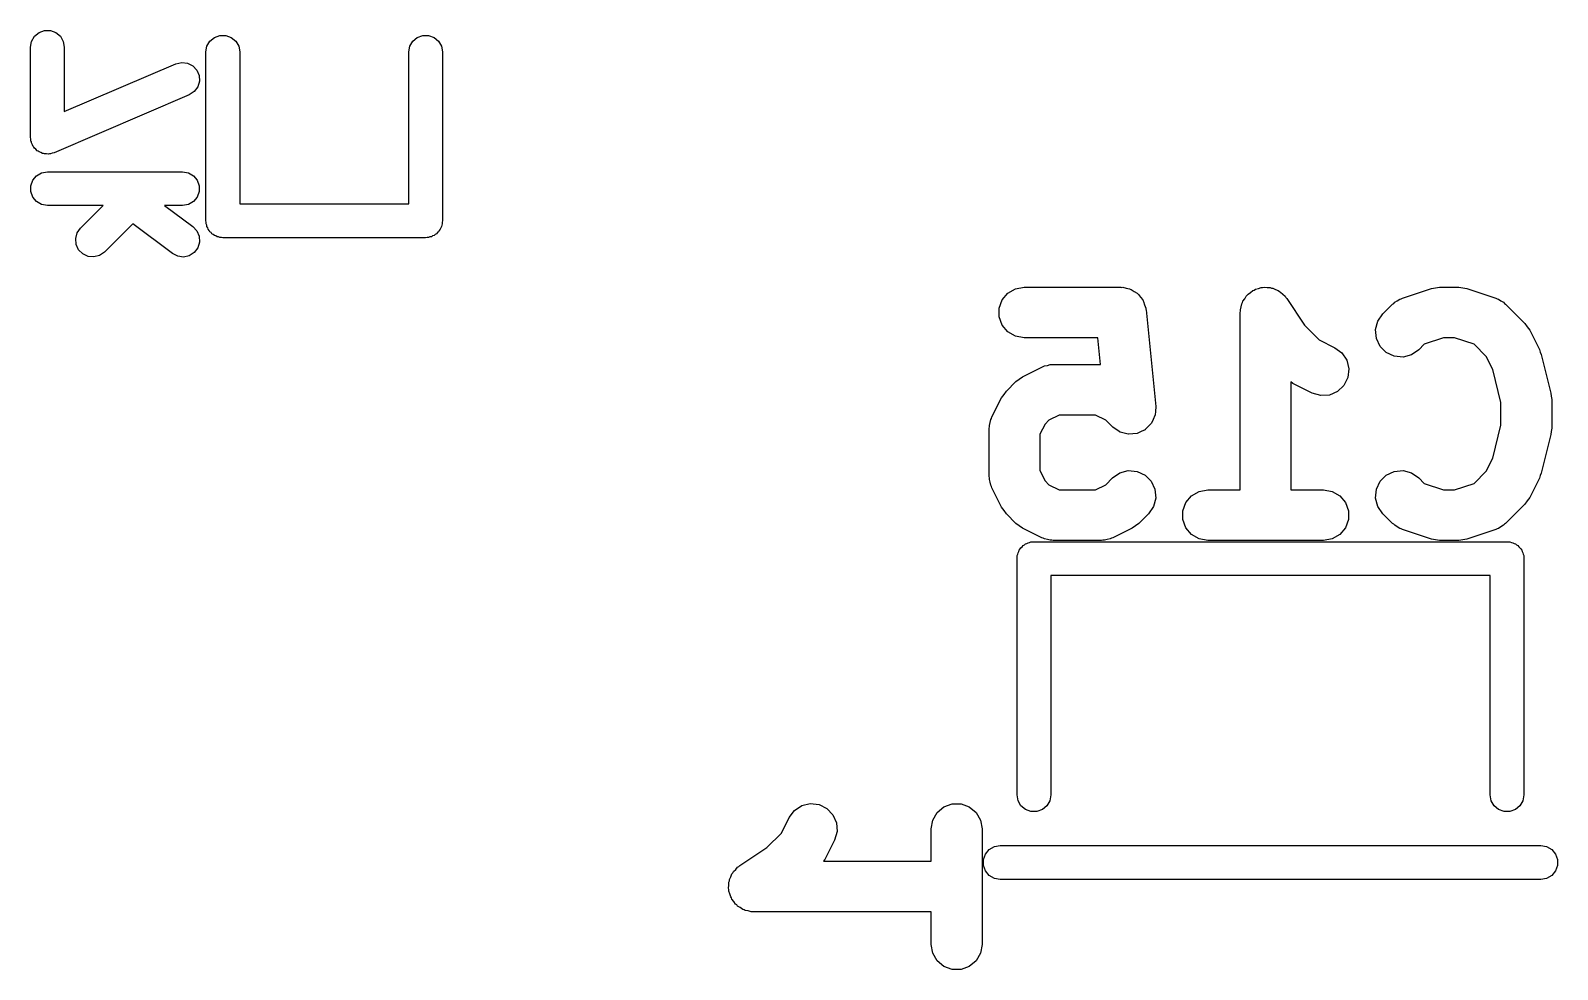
# Model space of a CAD drawing. Extents: x 25.3 to 49.5, y -85 to -25.3.
# Drawn here: x 37.55 to 43.29, y -81.56 to -78.02 of the extents above; entities that cross this region are included whole.
import ezdxf

# ---------------------------------------------------------------- set-up
doc = ezdxf.new("R2010")
doc.units = 0
doc.header["$MEASUREMENT"] = 0
doc.layers.add('BLACK', color=7, linetype='CONTINUOUS')

msp = doc.modelspace()

# ---------------------------------------------------------------- linework, layer by layer
at = {"layer": 'Black'}
for p, q in [((37.5636, -78.046), (37.5805, -78.0319)), ((37.5805, -78.0319), (37.6012, -78.0243)), ((37.6012, -78.0243), (37.6232, -78.0243)), ((37.6232, -78.0243), (37.644, -78.0319)), ((37.644, -78.0319), (37.6609, -78.046)), ((37.5487, -78.0869), (37.5525, -78.0651)), ((37.5487, -78.4255), (37.5487, -78.0869)), ((37.5525, -78.0651), (37.5636, -78.046)), ((37.6609, -78.046), (37.6719, -78.0651)), ((37.6719, -78.0651), (37.6757, -78.0869)), ((37.6757, -78.0869), (37.6757, -78.3292)), ((38.2079, -78.105), (38.2117, -78.0833)), ((38.2117, -78.0833), (38.2228, -78.0642)), ((38.2228, -78.0642), (38.2396, -78.05)), ((38.2396, -78.05), (38.2604, -78.0425)), ((38.2604, -78.0425), (38.2824, -78.0425)), ((38.2824, -78.0425), (38.3031, -78.05)), ((38.3031, -78.05), (38.32, -78.0642)), ((38.32, -78.0642), (38.3311, -78.0833)), ((38.3311, -78.0833), (38.3349, -78.105)), ((38.9699, -78.105), (38.9737, -78.0833)), ((38.9737, -78.0833), (38.9848, -78.0642)), ((38.9848, -78.0642), (39.0016, -78.05)), ((39.0016, -78.05), (39.0224, -78.0425)), ((39.0224, -78.0425), (39.0444, -78.0425)), ((39.0444, -78.0425), (39.0651, -78.05)), ((39.0651, -78.05), (39.082, -78.0642)), ((39.082, -78.0642), (39.0931, -78.0833)), ((39.0931, -78.0833), (39.0969, -78.105)), ((37.6757, -78.3292), (38.0952, -78.1494)), ((38.0952, -78.1494), (38.1167, -78.1444)), ((38.1167, -78.1444), (38.1386, -78.147)), ((38.1386, -78.147), (38.1582, -78.157)), ((38.2079, -78.74), (38.2079, -78.105)), ((38.3349, -78.105), (38.3349, -78.6765)), ((38.9699, -78.6765), (38.9699, -78.105)), ((39.0969, -78.105), (39.0969, -78.74)), ((38.1582, -78.157), (38.1733, -78.173)), ((38.1733, -78.173), (38.182, -78.1933)), ((38.182, -78.1933), (38.1833, -78.2153)), ((38.1452, -78.2662), (37.6372, -78.4839)), ((38.1637, -78.2541), (38.1452, -78.2662)), ((38.1769, -78.2364), (38.1637, -78.2541)), ((38.1833, -78.2153), (38.1769, -78.2364)), ((37.55, -78.4327), (37.5487, -78.4255)), ((37.5504, -78.44), (37.55, -78.4327)), ((37.5519, -78.4435), (37.5504, -78.44)), ((37.5525, -78.4472), (37.5519, -78.4435)), ((37.5562, -78.4536), (37.5525, -78.4472)), ((37.5591, -78.4603), (37.5562, -78.4536)), ((37.5617, -78.4631), (37.5591, -78.4603)), ((37.5636, -78.4663), (37.5617, -78.4631)), ((37.5692, -78.471), (37.5636, -78.4663)), ((37.5742, -78.4764), (37.5692, -78.471)), ((37.5776, -78.4781), (37.5742, -78.4764)), ((37.5805, -78.4805), (37.5776, -78.4781)), ((37.5873, -78.483), (37.5805, -78.4805)), ((37.5939, -78.4863), (37.5873, -78.483)), ((37.5976, -78.4868), (37.5939, -78.4863)), ((37.6012, -78.4881), (37.5976, -78.4868)), ((37.6085, -78.4881), (37.6012, -78.4881)), ((37.6158, -78.4889), (37.6085, -78.4881)), ((37.6194, -78.4881), (37.6158, -78.4889)), ((37.6232, -78.4881), (37.6194, -78.4881)), ((37.6301, -78.4856), (37.6232, -78.4881)), ((37.6372, -78.4839), (37.6301, -78.4856)), ((37.5905, -78.5594), (37.6122, -78.5555)), ((37.6122, -78.5555), (38.1202, -78.5555)), ((38.1202, -78.5555), (38.1419, -78.5594)), ((37.5497, -78.608), (37.5572, -78.5873)), ((37.5497, -78.6301), (37.5497, -78.608)), ((37.5572, -78.5873), (37.5714, -78.5704)), ((37.5714, -78.5704), (37.5905, -78.5594)), ((38.1419, -78.5594), (38.161, -78.5704)), ((38.161, -78.5704), (38.1752, -78.5873)), ((38.1752, -78.5873), (38.1827, -78.608)), ((38.1827, -78.608), (38.1827, -78.6301)), ((37.5572, -78.6508), (37.5497, -78.6301)), ((37.5714, -78.6677), (37.5572, -78.6508)), ((37.5905, -78.6787), (37.5714, -78.6677)), ((38.161, -78.6677), (38.1419, -78.6787)), ((38.1752, -78.6508), (38.161, -78.6677)), ((38.1827, -78.6301), (38.1752, -78.6508)), ((37.6122, -78.6825), (37.5905, -78.6787)), ((37.8218, -78.6825), (37.6122, -78.6825)), ((37.7366, -78.7677), (37.8218, -78.6825)), ((38.1202, -78.6825), (38.0527, -78.6825)), ((38.0527, -78.6825), (38.1583, -78.7618)), ((38.1419, -78.6787), (38.1202, -78.6825)), ((38.3349, -78.6765), (38.9699, -78.6765)), ((37.724, -78.7857), (37.7366, -78.7677)), ((37.9326, -78.7513), (37.8264, -78.8575)), ((38.0821, -78.8634), (37.9326, -78.7513)), ((38.1583, -78.7618), (38.1734, -78.7779)), ((38.1734, -78.7779), (38.182, -78.7981)), ((38.2089, -78.7455), (38.2079, -78.74)), ((38.2089, -78.751), (38.2089, -78.7455)), ((38.2108, -78.7562), (38.2089, -78.751)), ((38.2117, -78.7617), (38.2108, -78.7562)), ((38.2145, -78.7665), (38.2117, -78.7617)), ((38.2164, -78.7717), (38.2145, -78.7665)), ((38.22, -78.776), (38.2164, -78.7717)), ((38.2228, -78.7808), (38.22, -78.776)), ((38.227, -78.7844), (38.2228, -78.7808)), ((38.2306, -78.7886), (38.227, -78.7844)), ((39.0778, -78.7844), (39.0742, -78.7886)), ((39.082, -78.7808), (39.0778, -78.7844)), ((39.0848, -78.776), (39.082, -78.7808)), ((39.0884, -78.7717), (39.0848, -78.776)), ((39.0903, -78.7665), (39.0884, -78.7717)), ((39.0931, -78.7617), (39.0903, -78.7665)), ((39.094, -78.7562), (39.0931, -78.7617)), ((39.0959, -78.751), (39.094, -78.7562)), ((39.0969, -78.74), (39.0959, -78.7455)), ((39.0959, -78.7455), (39.0959, -78.751)), ((37.7183, -78.807), (37.724, -78.7857)), ((37.7202, -78.829), (37.7183, -78.807)), ((37.7295, -78.849), (37.7202, -78.829)), ((38.1769, -78.8413), (38.1636, -78.8589)), ((38.1833, -78.8202), (38.1769, -78.8413)), ((38.182, -78.7981), (38.1833, -78.8202)), ((38.2354, -78.7914), (38.2306, -78.7886)), ((38.2396, -78.795), (38.2354, -78.7914)), ((38.2449, -78.7969), (38.2396, -78.795)), ((38.2497, -78.7997), (38.2449, -78.7969)), ((38.2552, -78.8006), (38.2497, -78.7997)), ((38.2604, -78.8025), (38.2552, -78.8006)), ((38.2659, -78.8025), (38.2604, -78.8025)), ((38.2714, -78.8035), (38.2659, -78.8025)), ((39.0334, -78.8035), (38.2714, -78.8035)), ((39.0389, -78.8025), (39.0334, -78.8035)), ((39.0444, -78.8025), (39.0389, -78.8025)), ((39.0496, -78.8006), (39.0444, -78.8025)), ((39.0551, -78.7997), (39.0496, -78.8006)), ((39.0599, -78.7969), (39.0551, -78.7997)), ((39.0651, -78.795), (39.0599, -78.7969)), ((39.0694, -78.7914), (39.0651, -78.795)), ((39.0742, -78.7886), (39.0694, -78.7914)), ((37.7451, -78.8646), (37.7295, -78.849)), ((37.7651, -78.8739), (37.7451, -78.8646)), ((37.7871, -78.8758), (37.7651, -78.8739)), ((37.8084, -78.8701), (37.7871, -78.8758)), ((37.8264, -78.8575), (37.8084, -78.8701)), ((38.1018, -78.8733), (38.0821, -78.8634)), ((38.1237, -78.876), (38.1018, -78.8733)), ((38.1452, -78.871), (38.1237, -78.876)), ((38.1636, -78.8589), (38.1452, -78.871)), ((41.2006, -79.0371), (41.2219, -79.0117)), ((41.2219, -79.0117), (41.2505, -78.9952)), ((41.2505, -78.9952), (41.2831, -78.9895)), ((41.2831, -78.9895), (41.646, -78.9895)), ((41.646, -78.9895), (41.6495, -78.9901)), ((41.6495, -78.9901), (41.6531, -78.9897)), ((41.6531, -78.9897), (41.6657, -78.9929)), ((41.6657, -78.9929), (41.6785, -78.9952)), ((41.6785, -78.9952), (41.6817, -78.997)), ((41.6817, -78.997), (41.6852, -78.9979)), ((41.6852, -78.9979), (41.6959, -79.0052)), ((41.6959, -79.0052), (41.7072, -79.0117)), ((41.7072, -79.0117), (41.7095, -79.0145)), ((41.7095, -79.0145), (41.7125, -79.0165)), ((42.1245, -79.0158), (42.1339, -79.0095)), ((42.1339, -79.0095), (42.1426, -79.0022)), ((42.1426, -79.0022), (42.1476, -79.0004)), ((42.1476, -79.0004), (42.152, -78.9975)), ((42.152, -78.9975), (42.163, -78.9948)), ((42.163, -78.9948), (42.1737, -78.9909)), ((42.1737, -78.9909), (42.179, -78.9909)), ((42.179, -78.9909), (42.1841, -78.9897)), ((42.1841, -78.9897), (42.1954, -78.9909)), ((42.1954, -78.9909), (42.2068, -78.9909)), ((42.2068, -78.9909), (42.2118, -78.9927)), ((42.2118, -78.9927), (42.217, -78.9933)), ((42.217, -78.9933), (42.2272, -78.9983)), ((42.2272, -78.9983), (42.2379, -79.0022)), ((42.2379, -79.0022), (42.2419, -79.0056)), ((42.2419, -79.0056), (42.2467, -79.008)), ((42.2467, -79.008), (42.2545, -79.0162)), ((42.7044, -79.0306), (42.8133, -78.9944)), ((42.8133, -78.9944), (42.8284, -78.9921)), ((42.8284, -78.9921), (42.8434, -78.9895)), ((42.8434, -78.9895), (42.916, -78.9895)), ((42.916, -78.9895), (42.931, -78.9921)), ((42.931, -78.9921), (42.9461, -78.9944)), ((42.9461, -78.9944), (43.0549, -79.0306)), ((41.1893, -79.0682), (41.2006, -79.0371)), ((41.1893, -79.1013), (41.1893, -79.0682)), ((41.7125, -79.0165), (41.7201, -79.0271)), ((41.7201, -79.0271), (41.7285, -79.0371)), ((41.7285, -79.0371), (41.7297, -79.0405)), ((41.7297, -79.0405), (41.7318, -79.0434)), ((41.7318, -79.0434), (41.7353, -79.0559)), ((41.7353, -79.0559), (41.7398, -79.0682)), ((41.7398, -79.0682), (41.7398, -79.0718)), ((41.7398, -79.0718), (41.7407, -79.0752)), ((42.0956, -79.0742), (42.0988, -79.0633)), ((42.0988, -79.0633), (42.1008, -79.0521)), ((42.1008, -79.0521), (42.1034, -79.0476)), ((42.1034, -79.0476), (42.1049, -79.0425)), ((42.1049, -79.0425), (42.1116, -79.0333)), ((42.1116, -79.0333), (42.1173, -79.0235)), ((42.1173, -79.0235), (42.1213, -79.0201)), ((42.1213, -79.0201), (42.1245, -79.0158)), ((42.2545, -79.0162), (42.2632, -79.0235)), ((42.2632, -79.0235), (42.2659, -79.0281)), ((42.2659, -79.0281), (42.2695, -79.0319)), ((42.2695, -79.0319), (42.3368, -79.1329)), ((42.6309, -79.0899), (42.6672, -79.0536)), ((42.6672, -79.0536), (42.6717, -79.0505)), ((42.6717, -79.0505), (42.6753, -79.0464)), ((42.6753, -79.0464), (42.6851, -79.0411)), ((42.6851, -79.0411), (42.6943, -79.0347)), ((42.6943, -79.0347), (42.6996, -79.0333)), ((42.6996, -79.0333), (42.7044, -79.0306)), ((43.0549, -79.0306), (43.0598, -79.0333)), ((43.0598, -79.0333), (43.0651, -79.0347)), ((43.0651, -79.0347), (43.0742, -79.0411)), ((43.0742, -79.0411), (43.084, -79.0464)), ((43.084, -79.0464), (43.0877, -79.0505)), ((43.0877, -79.0505), (43.0922, -79.0536)), ((43.0922, -79.0536), (43.1648, -79.1262)), ((41.2006, -79.1323), (41.1893, -79.1013)), ((41.7407, -79.0752), (41.777, -79.4381)), ((42.095, -79.0847), (42.0959, -79.0795)), ((42.095, -79.7515), (42.095, -79.0847)), ((42.0959, -79.0795), (42.0956, -79.0742)), ((42.6034, -79.149), (42.6119, -79.117)), ((42.6119, -79.117), (42.6309, -79.0899)), ((43.1648, -79.1262), (43.1735, -79.1387)), ((41.2219, -79.1577), (41.2006, -79.1323)), ((41.2505, -79.1742), (41.2219, -79.1577)), ((41.2831, -79.18), (41.2505, -79.1742)), ((41.5598, -79.18), (41.2831, -79.18)), ((41.5697, -79.2797), (41.5598, -79.18)), ((42.3368, -79.1329), (42.3918, -79.1879)), ((42.6063, -79.1819), (42.6034, -79.149)), ((42.6202, -79.2119), (42.6063, -79.1819)), ((42.8589, -79.18), (42.786, -79.2043)), ((42.9005, -79.18), (42.8589, -79.18)), ((42.9734, -79.2043), (42.9005, -79.18)), ((43.1735, -79.1387), (43.1826, -79.151)), ((43.1826, -79.151), (43.2189, -79.2235)), ((42.3918, -79.1879), (42.4506, -79.2172)), ((42.4506, -79.2172), (42.4771, -79.2369)), ((42.4771, -79.2369), (42.4954, -79.2645)), ((42.6436, -79.2353), (42.6202, -79.2119)), ((42.6736, -79.2493), (42.6436, -79.2353)), ((42.7385, -79.2436), (42.7066, -79.2522)), ((42.7656, -79.2246), (42.7385, -79.2436)), ((42.786, -79.2043), (42.7656, -79.2246)), ((43.0191, -79.25), (42.9734, -79.2043)), ((43.2189, -79.2235), (43.2218, -79.2335)), ((43.2218, -79.2335), (43.2261, -79.243)), ((43.2261, -79.243), (43.2624, -79.3882)), ((41.2768, -79.3261), (41.3494, -79.2898)), ((41.3494, -79.2898), (41.3546, -79.2882)), ((41.3546, -79.2882), (41.3594, -79.2855)), ((41.3594, -79.2855), (41.3704, -79.2836)), ((41.3704, -79.2836), (41.3811, -79.2804)), ((41.3811, -79.2804), (41.3866, -79.2807)), ((41.3866, -79.2807), (41.392, -79.2797)), ((41.392, -79.2797), (41.5697, -79.2797)), ((42.4954, -79.2645), (42.503, -79.2967)), ((42.503, -79.2967), (42.4993, -79.3296)), ((42.7066, -79.2522), (42.6736, -79.2493)), ((43.0438, -79.2994), (43.0191, -79.25)), ((43.0747, -79.423), (43.0438, -79.2994)), ((41.2158, -79.3802), (41.252, -79.3439)), ((41.252, -79.3439), (41.2646, -79.3352)), ((41.2646, -79.3352), (41.2768, -79.3261)), ((42.2928, -79.3513), (42.2855, -79.3459)), ((42.2855, -79.3459), (42.2855, -79.7515)), ((42.3654, -79.3876), (42.2928, -79.3513)), ((42.4845, -79.3592), (42.4605, -79.3819)), ((42.4993, -79.3296), (42.4845, -79.3592)), ((41.1616, -79.4775), (41.1979, -79.405)), ((41.1979, -79.405), (41.207, -79.3927)), ((41.207, -79.3927), (41.2158, -79.3802)), ((42.3971, -79.3971), (42.3654, -79.3876)), ((42.4301, -79.3951), (42.3971, -79.3971)), ((42.4605, -79.3819), (42.4301, -79.3951)), ((43.2624, -79.3882), (43.2632, -79.3998)), ((43.2632, -79.3998), (43.2652, -79.4113)), ((43.2652, -79.4113), (43.2652, -79.5201)), ((41.4145, -79.4702), (41.3758, -79.4896)), ((41.5509, -79.4702), (41.4145, -79.4702)), ((41.5895, -79.4896), (41.5509, -79.4702)), ((41.7743, -79.4722), (41.7675, -79.4867)), ((41.7746, -79.4711), (41.7743, -79.4716)), ((41.7743, -79.4716), (41.7743, -79.4722)), ((41.7757, -79.4552), (41.7746, -79.4711)), ((41.7771, -79.4393), (41.7757, -79.4552)), ((41.777, -79.4381), (41.777, -79.4387)), ((41.777, -79.4387), (41.7771, -79.4393)), ((43.0747, -79.5084), (43.0747, -79.423)), ((41.1516, -79.5201), (41.1525, -79.5147)), ((41.1516, -79.7016), (41.1516, -79.5201)), ((41.1522, -79.5093), (41.1554, -79.4986)), ((41.1525, -79.5147), (41.1522, -79.5093)), ((41.1554, -79.4986), (41.1573, -79.4876)), ((41.1573, -79.4876), (41.1601, -79.4828)), ((41.1601, -79.4828), (41.1616, -79.4775)), ((41.3614, -79.504), (41.3421, -79.5426)), ((41.3758, -79.4896), (41.3614, -79.504)), ((41.6149, -79.5149), (41.5895, -79.4896)), ((41.6154, -79.5153), (41.6149, -79.5149)), ((41.6157, -79.5158), (41.6154, -79.5153)), ((41.629, -79.5248), (41.6157, -79.5158)), ((41.642, -79.5339), (41.629, -79.5248)), ((41.7369, -79.5256), (41.7225, -79.5323)), ((41.7373, -79.5252), (41.7369, -79.5256)), ((41.7379, -79.5249), (41.7373, -79.5252)), ((41.749, -79.5134), (41.7379, -79.5249)), ((41.7603, -79.5022), (41.749, -79.5134)), ((41.7605, -79.5017), (41.7603, -79.5022)), ((41.761, -79.5012), (41.7605, -79.5017)), ((41.7675, -79.4867), (41.761, -79.5012)), ((43.0438, -79.632), (43.0747, -79.5084)), ((43.2652, -79.5201), (43.2632, -79.5316)), ((41.3421, -79.5426), (41.3421, -79.6791)), ((41.6426, -79.5341), (41.642, -79.5339)), ((41.6431, -79.5344), (41.6426, -79.5341)), ((41.6586, -79.5383), (41.6431, -79.5344)), ((41.674, -79.5425), (41.6586, -79.5383)), ((41.6746, -79.5424), (41.674, -79.5425)), ((41.6751, -79.5426), (41.6746, -79.5424)), ((41.691, -79.541), (41.6751, -79.5426)), ((41.7069, -79.5396), (41.691, -79.541)), ((41.7075, -79.5393), (41.7069, -79.5396)), ((41.708, -79.5393), (41.7075, -79.5393)), ((41.7225, -79.5323), (41.708, -79.5393)), ((43.2624, -79.5432), (43.2261, -79.6884)), ((43.2632, -79.5316), (43.2624, -79.5432)), ((43.0191, -79.6814), (43.0438, -79.632)), ((41.1525, -79.707), (41.1516, -79.7016)), ((41.3421, -79.6791), (41.3614, -79.7177)), ((41.6149, -79.7068), (41.642, -79.6878)), ((41.642, -79.6878), (41.674, -79.6793)), ((41.674, -79.6793), (41.7069, -79.6821)), ((41.7069, -79.6821), (41.7369, -79.6961)), ((41.7369, -79.6961), (41.7603, -79.7195)), ((42.6202, -79.7195), (42.6436, -79.6961)), ((42.6436, -79.6961), (42.6736, -79.6821)), ((42.6736, -79.6821), (42.7066, -79.6793)), ((42.7066, -79.6793), (42.7385, -79.6878)), ((42.7385, -79.6878), (42.7656, -79.7068)), ((42.9734, -79.7272), (43.0191, -79.6814)), ((43.2218, -79.6979), (43.2189, -79.7079)), ((43.2261, -79.6884), (43.2218, -79.6979)), ((41.1522, -79.7125), (41.1525, -79.707)), ((41.1554, -79.7232), (41.1522, -79.7125)), ((41.1573, -79.7341), (41.1554, -79.7232)), ((41.1601, -79.7389), (41.1573, -79.7341)), ((41.1616, -79.7442), (41.1601, -79.7389)), ((41.1979, -79.8167), (41.1616, -79.7442)), ((41.3614, -79.7177), (41.3758, -79.7321)), ((41.3758, -79.7321), (41.4145, -79.7515)), ((41.4145, -79.7515), (41.5509, -79.7515)), ((41.5509, -79.7515), (41.5895, -79.7321)), ((41.5895, -79.7321), (41.6149, -79.7068)), ((41.7603, -79.7195), (41.7743, -79.7495)), ((41.7743, -79.7495), (41.7771, -79.7824)), ((41.9113, -79.7737), (41.94, -79.7572)), ((41.94, -79.7572), (41.9725, -79.7515)), ((41.9725, -79.7515), (42.095, -79.7515)), ((42.2855, -79.7515), (42.408, -79.7515)), ((42.408, -79.7515), (42.4405, -79.7572)), ((42.4405, -79.7572), (42.4692, -79.7737)), ((42.6034, -79.7824), (42.6063, -79.7495)), ((42.6063, -79.7495), (42.6202, -79.7195)), ((42.7656, -79.7068), (42.786, -79.7272)), ((42.786, -79.7272), (42.8589, -79.7515)), ((42.8589, -79.7515), (42.9005, -79.7515)), ((42.9005, -79.7515), (42.9734, -79.7272)), ((43.2189, -79.7079), (43.1826, -79.7805)), ((41.207, -79.829), (41.1979, -79.8167)), ((41.7686, -79.8144), (41.7496, -79.8415)), ((41.7771, -79.7824), (41.7686, -79.8144)), ((41.8787, -79.8302), (41.8901, -79.7991)), ((41.8901, -79.7991), (41.9113, -79.7737)), ((42.4692, -79.7737), (42.4905, -79.7991)), ((42.4905, -79.7991), (42.5018, -79.8302)), ((42.6119, -79.8144), (42.6034, -79.7824)), ((42.6309, -79.8415), (42.6119, -79.8144)), ((43.1648, -79.8052), (43.0922, -79.8778)), ((43.1735, -79.7927), (43.1648, -79.8052)), ((43.1826, -79.7805), (43.1735, -79.7927)), ((41.2158, -79.8415), (41.207, -79.829)), ((41.252, -79.8778), (41.2158, -79.8415)), ((41.7496, -79.8415), (41.7133, -79.8778)), ((41.8787, -79.8633), (41.8787, -79.8302)), ((41.8901, -79.8943), (41.8787, -79.8633)), ((42.5018, -79.8633), (42.4905, -79.8943)), ((42.5018, -79.8302), (42.5018, -79.8633)), ((42.6672, -79.8778), (42.6309, -79.8415)), ((41.2646, -79.8865), (41.252, -79.8778)), ((41.2768, -79.8956), (41.2646, -79.8865)), ((41.3494, -79.9319), (41.2768, -79.8956)), ((41.3546, -79.9335), (41.3494, -79.9319)), ((41.616, -79.9319), (41.6107, -79.9335)), ((41.6886, -79.8956), (41.616, -79.9319)), ((41.7008, -79.8865), (41.6886, -79.8956)), ((41.7133, -79.8778), (41.7008, -79.8865)), ((41.9113, -79.9197), (41.8901, -79.8943)), ((41.94, -79.9362), (41.9113, -79.9197)), ((42.4692, -79.9197), (42.4405, -79.9362)), ((42.4905, -79.8943), (42.4692, -79.9197)), ((42.6717, -79.8809), (42.6672, -79.8778)), ((42.6753, -79.885), (42.6717, -79.8809)), ((42.6851, -79.8903), (42.6753, -79.885)), ((42.6943, -79.8968), (42.6851, -79.8903)), ((42.6996, -79.8982), (42.6943, -79.8968)), ((42.7044, -79.9008), (42.6996, -79.8982)), ((42.8133, -79.9371), (42.7044, -79.9008)), ((43.0549, -79.9008), (42.9461, -79.9371)), ((43.0598, -79.8982), (43.0549, -79.9008)), ((43.0651, -79.8968), (43.0598, -79.8982)), ((43.0742, -79.8903), (43.0651, -79.8968)), ((43.084, -79.885), (43.0742, -79.8903)), ((43.0877, -79.8809), (43.084, -79.885)), ((43.0922, -79.8778), (43.0877, -79.8809)), ((41.2588, -79.9937), (41.2597, -79.9883)), ((41.2597, -79.9883), (41.2625, -79.9835)), ((41.2625, -79.9835), (41.2644, -79.9783)), ((41.2644, -79.9783), (41.268, -79.974)), ((41.268, -79.974), (41.2708, -79.9692)), ((41.2708, -79.9692), (41.275, -79.9656)), ((41.275, -79.9656), (41.2786, -79.9614)), ((41.2786, -79.9614), (41.2834, -79.9586)), ((41.2834, -79.9586), (41.2876, -79.955)), ((41.2876, -79.955), (41.2929, -79.9531)), ((41.2929, -79.9531), (41.2977, -79.9503)), ((41.2977, -79.9503), (41.3031, -79.9494)), ((41.3031, -79.9494), (41.3084, -79.9475)), ((41.3084, -79.9475), (41.3139, -79.9475)), ((41.3139, -79.9475), (41.3194, -79.9465)), ((41.3194, -79.9465), (43.0974, -79.9465)), ((41.3594, -79.9362), (41.3546, -79.9335)), ((41.3704, -79.9382), (41.3594, -79.9362)), ((41.3811, -79.9413), (41.3704, -79.9382)), ((41.3866, -79.941), (41.3811, -79.9413)), ((41.392, -79.942), (41.3866, -79.941)), ((41.5734, -79.942), (41.392, -79.942)), ((41.5788, -79.941), (41.5734, -79.942)), ((41.5843, -79.9413), (41.5788, -79.941)), ((41.595, -79.9382), (41.5843, -79.9413)), ((41.606, -79.9362), (41.595, -79.9382)), ((41.6107, -79.9335), (41.606, -79.9362)), ((41.9725, -79.942), (41.94, -79.9362)), ((42.408, -79.942), (41.9725, -79.942)), ((42.4405, -79.9362), (42.408, -79.942)), ((42.8284, -79.9393), (42.8133, -79.9371)), ((42.8434, -79.942), (42.8284, -79.9393)), ((42.916, -79.942), (42.8434, -79.942)), ((42.931, -79.9393), (42.916, -79.942)), ((42.9461, -79.9371), (42.931, -79.9393)), ((43.0974, -79.9465), (43.1029, -79.9475)), ((43.1029, -79.9475), (43.1084, -79.9475)), ((43.1084, -79.9475), (43.1136, -79.9494)), ((43.1136, -79.9494), (43.1191, -79.9503)), ((43.1191, -79.9503), (43.1239, -79.9531)), ((43.1239, -79.9531), (43.1291, -79.955)), ((43.1291, -79.955), (43.1334, -79.9586)), ((43.1334, -79.9586), (43.1382, -79.9614)), ((43.1382, -79.9614), (43.1418, -79.9656)), ((43.1418, -79.9656), (43.146, -79.9692)), ((43.146, -79.9692), (43.1488, -79.974)), ((43.1488, -79.974), (43.1524, -79.9783)), ((43.1524, -79.9783), (43.1543, -79.9835)), ((43.1543, -79.9835), (43.1571, -79.9883)), ((43.1571, -79.9883), (43.158, -79.9937)), ((41.2559, -80.01), (41.2569, -80.0045)), ((41.2559, -80.899), (41.2559, -80.01)), ((41.2569, -79.999), (41.2588, -79.9937)), ((41.2569, -80.0045), (41.2569, -79.999)), ((43.158, -79.9937), (43.1599, -79.999)), ((43.1599, -79.999), (43.1599, -80.0045)), ((43.1599, -80.0045), (43.1609, -80.01)), ((43.1609, -80.01), (43.1609, -80.899)), ((43.0339, -80.0735), (41.3829, -80.0735)), ((41.3829, -80.0735), (41.3829, -80.899)), ((43.0339, -80.899), (43.0339, -80.0735)), ((41.2597, -80.9207), (41.2559, -80.899)), ((41.3829, -80.899), (41.3791, -80.9207)), ((43.0377, -80.9207), (43.0339, -80.899)), ((43.1609, -80.899), (43.1571, -80.9207)), ((40.3996, -80.9834), (40.4193, -80.9568)), ((40.4193, -80.9568), (40.4469, -80.9386)), ((40.4469, -80.9386), (40.4791, -80.9309)), ((40.4791, -80.9309), (40.512, -80.9347)), ((40.512, -80.9347), (40.5416, -80.9495)), ((40.5416, -80.9495), (40.5643, -80.9735)), ((40.9396, -80.9934), (40.9561, -80.9648)), ((40.9561, -80.9648), (40.9815, -80.9435)), ((40.9815, -80.9435), (41.0126, -80.9322)), ((41.0126, -80.9322), (41.0457, -80.9322)), ((41.0457, -80.9322), (41.0767, -80.9435)), ((41.0767, -80.9435), (41.1021, -80.9648)), ((41.1021, -80.9648), (41.1186, -80.9934)), ((41.2708, -80.9398), (41.2597, -80.9207)), ((41.2876, -80.954), (41.2708, -80.9398)), ((41.3084, -80.9615), (41.2876, -80.954)), ((41.3304, -80.9615), (41.3084, -80.9615)), ((41.3511, -80.954), (41.3304, -80.9615)), ((41.368, -80.9398), (41.3511, -80.954)), ((41.3791, -80.9207), (41.368, -80.9398)), ((43.0488, -80.9398), (43.0377, -80.9207)), ((43.0656, -80.954), (43.0488, -80.9398)), ((43.0864, -80.9615), (43.0656, -80.954)), ((43.1084, -80.9615), (43.0864, -80.9615)), ((43.1291, -80.954), (43.1084, -80.9615)), ((43.146, -80.9398), (43.1291, -80.954)), ((43.1571, -80.9207), (43.146, -80.9398)), ((40.3703, -81.0421), (40.3996, -80.9834)), ((40.5643, -80.9735), (40.5775, -81.0039)), ((40.5775, -81.0039), (40.5795, -81.0369)), ((40.9339, -81.026), (40.9396, -80.9934)), ((41.1186, -80.9934), (41.1244, -81.026)), ((40.3153, -81.0971), (40.3703, -81.0421)), ((40.57, -81.0686), (40.5337, -81.1412)), ((40.5795, -81.0369), (40.57, -81.0686)), ((40.9339, -81.1485), (40.9339, -81.026)), ((41.1244, -81.026), (41.1244, -81.4614)), ((40.2143, -81.1645), (40.3153, -81.0971)), ((41.1299, -81.142), (41.1374, -81.1213)), ((41.1374, -81.1213), (41.1516, -81.1044)), ((41.1516, -81.1044), (41.1707, -81.0933)), ((41.1707, -81.0933), (41.1924, -81.0895)), ((41.1924, -81.0895), (43.2244, -81.0895)), ((43.2244, -81.0895), (43.2461, -81.0933)), ((43.2461, -81.0933), (43.2652, -81.1044)), ((43.2652, -81.1044), (43.2794, -81.1213)), ((43.2794, -81.1213), (43.2869, -81.142)), ((40.1846, -81.1961), (40.188, -81.192)), ((40.188, -81.192), (40.1904, -81.1873)), ((40.1904, -81.1873), (40.1986, -81.1795)), ((40.1986, -81.1795), (40.2059, -81.1707)), ((40.2059, -81.1707), (40.2105, -81.1681)), ((40.2105, -81.1681), (40.2143, -81.1645)), ((40.5337, -81.1412), (40.5283, -81.1485)), ((40.5283, -81.1485), (40.9339, -81.1485)), ((41.1299, -81.164), (41.1299, -81.142)), ((41.1374, -81.1847), (41.1299, -81.164)), ((41.1516, -81.2016), (41.1374, -81.1847)), ((43.2794, -81.1847), (43.2652, -81.2016)), ((43.2869, -81.164), (43.2794, -81.1847)), ((43.2869, -81.142), (43.2869, -81.164)), ((40.1721, -81.2498), (40.1733, -81.2385)), ((40.1733, -81.255), (40.1721, -81.2498)), ((40.1733, -81.2272), (40.1751, -81.2222)), ((40.1733, -81.2385), (40.1733, -81.2272)), ((40.1751, -81.2222), (40.1757, -81.217)), ((40.1757, -81.217), (40.1807, -81.2068)), ((40.1807, -81.2068), (40.1846, -81.1961)), ((41.1707, -81.2127), (41.1516, -81.2016)), ((41.1924, -81.2165), (41.1707, -81.2127)), ((43.2244, -81.2165), (41.1924, -81.2165)), ((43.2461, -81.2127), (43.2244, -81.2165)), ((43.2652, -81.2016), (43.2461, -81.2127)), ((40.1733, -81.2603), (40.1733, -81.255)), ((40.1772, -81.2709), (40.1733, -81.2603)), ((40.1799, -81.282), (40.1772, -81.2709)), ((40.1828, -81.2864), (40.1799, -81.282)), ((40.1846, -81.2913), (40.1828, -81.2864)), ((40.1919, -81.3), (40.1846, -81.2913)), ((40.1982, -81.3095), (40.1919, -81.3)), ((40.2025, -81.3126), (40.1982, -81.3095)), ((40.2059, -81.3167), (40.2025, -81.3126)), ((40.2157, -81.3224), (40.2059, -81.3167)), ((40.2249, -81.3291), (40.2157, -81.3224)), ((40.23, -81.3306), (40.2249, -81.3291)), ((40.2345, -81.3332), (40.23, -81.3306)), ((40.2457, -81.3352), (40.2345, -81.3332)), ((40.2566, -81.3384), (40.2457, -81.3352)), ((40.2619, -81.338), (40.2566, -81.3384)), ((40.2671, -81.339), (40.2619, -81.338)), ((40.9339, -81.339), (40.2671, -81.339)), ((40.9339, -81.4614), (40.9339, -81.339)), ((40.9396, -81.494), (40.9339, -81.4614)), ((41.1244, -81.4614), (41.1186, -81.494)), ((40.9561, -81.5227), (40.9396, -81.494)), ((40.9815, -81.5439), (40.9561, -81.5227)), ((41.1021, -81.5227), (41.0767, -81.5439)), ((41.1186, -81.494), (41.1021, -81.5227)), ((41.0126, -81.5552), (40.9815, -81.5439)), ((41.0457, -81.5552), (41.0126, -81.5552)), ((41.0767, -81.5439), (41.0457, -81.5552))]:
    msp.add_line(p, q, dxfattribs=at)

doc.saveas('drawing.dxf')
